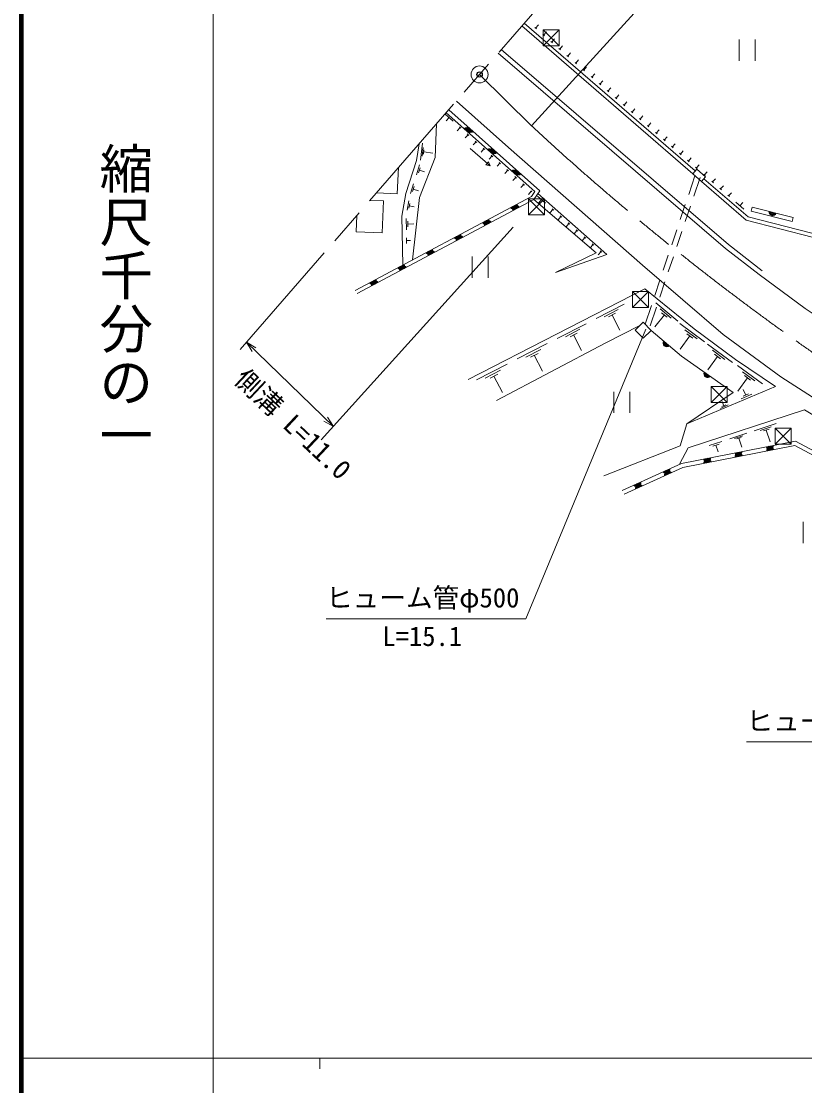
# Model space of a CAD drawing. Units: millimetres, scale not verified. Extents: x 40000 to 680000, y 20000 to 380000.
# Drawn here: x 40000 to 113476, y 202409 to 302334 of the extents above; entities that cross this region are included whole.
import ezdxf
from ezdxf.enums import TextEntityAlignment as Align

# ---------------------------------------------------------------- set-up
doc = ezdxf.new("R2010")
doc.units = ezdxf.units.MM
doc.header["$LTSCALE"] = 1000
doc.header["$PDMODE"] = 32
doc.header["$PDSIZE"] = 500
doc.linetypes.add('CHAIN', pattern=[18.5, 12, -1.5, 3.5, -1.5])
for name, color, linetype, lineweight in [('M-BGD', 7, 'Continuous', 13), ('M-BMK', 2, 'CHAIN', 13), ('M-BMK-ROW', 30, 'Continuous', 13), ('M-BMK-SRVR', 3, 'Continuous', 13), ('M-STR-HTXT', 7, 'Continuous', 13), ('M-TTL', 2, 'Continuous', 140), ('M-TTL-BAND', 7, 'Continuous', 13)]:
    doc.layers.add(name, color=color, linetype=linetype, lineweight=lineweight)
doc.layers.add('M-OTRS', color=6, linetype='Continuous')
doc.styles.add('@ＭＳ ゴシック', font='')
doc.styles.add('ＭＳ ゴシック', font='')
doc.styles.get('@ＭＳ ゴシック').set_extended_font_data('@MS Gothic')
doc.styles.get('ＭＳ ゴシック').set_extended_font_data('MS Gothic')

msp = doc.modelspace()

# ---------------------------------------------------------------- linework, layer by layer
at = {"layer": 'M-BGD'}
for p, q in [((102984, 288020), (86950, 301903)), ((103213, 288285), (87179, 302168)), ((88236, 301690), (88499, 301992)), ((88312, 301624), (88161, 301756)), ((89066, 300968), (88915, 301099)), ((88991, 301034), (89253, 301335)), ((89821, 300312), (89670, 300443)), ((89745, 300377), (90008, 300679)), ((90575, 299655), (90424, 299786)), ((90499, 299721), (90762, 300023)), ((107323, 300623), (107323, 298623)), ((108823, 300623), (108823, 298623)), ((91329, 298999), (91178, 299130)), ((91254, 299064), (91516, 299366)), ((92084, 298342), (91933, 298474)), ((92008, 298408), (92271, 298710)), ((92838, 297686), (92687, 297817)), ((92763, 297752), (93025, 298053)), ((93593, 297030), (93442, 297161)), ((93517, 297095), (93780, 297397)), ((94347, 296373), (94196, 296504)), ((94271, 296439), (94534, 296741)), ((95101, 295717), (94950, 295848)), ((95026, 295782), (95288, 296084)), ((95856, 295060), (95705, 295192)), ((95780, 295126), (96043, 295428)), ((80095, 294018), (88632, 286412)), ((96610, 294404), (96459, 294535)), ((96535, 294470), (96797, 294771)), ((97365, 293747), (97214, 293879)), ((97289, 293813), (97552, 294115)), ((79747, 293624), (80491, 292956)), ((80119, 293290), (79852, 292992)), ((88167, 286355), (79861, 293754)), ((98119, 293091), (97968, 293222)), ((98043, 293157), (98306, 293458)), ((98798, 292500), (99060, 292802)), ((81162, 292355), (80894, 292058)), ((81087, 292422), (81236, 292289)), ((98873, 292435), (98722, 292566)), ((99628, 291778), (99477, 291909)), ((99552, 291844), (99815, 292146)), ((77432, 289300), (77631, 290891)), ((81906, 291688), (81639, 291390)), ((81832, 291755), (81980, 291621)), ((82651, 291020), (82384, 290722)), ((82576, 291087), (82725, 290954)), ((100382, 291122), (100231, 291253)), ((100307, 291187), (100569, 291489)), ((101061, 290531), (101324, 290833)), ((77588, 289685), (77687, 290480)), ((77718, 289870), (77768, 290268)), ((77743, 290069), (78592, 289963)), ((82100, 290399), (83982, 288754)), ((83395, 290353), (83128, 290055)), ((83321, 290419), (83470, 290286)), ((101137, 290465), (100986, 290597)), ((101891, 289809), (101740, 289940)), ((101815, 289875), (102078, 290176)), ((77064, 287934), (77360, 288845)), ((83576, 288860), (83823, 289142)), ((83982, 288754), (83576, 288860)), ((83823, 289142), (83982, 288754)), ((84140, 289685), (83873, 289387)), ((84065, 289752), (84214, 289618)), ((84884, 289017), (84617, 288720)), ((84810, 289084), (84959, 288951)), ((102645, 289153), (102494, 289284)), ((102570, 289218), (102832, 289520)), ((103324, 288562), (103587, 288864)), ((75242, 286126), (75379, 288603)), ((77259, 288122), (77408, 288577)), ((77334, 288350), (77819, 288192)), ((85629, 288350), (85362, 288052)), ((85554, 288417), (85703, 288283)), ((102596, 286081), (103187, 287840)), ((103400, 288496), (103249, 288627)), ((104154, 287840), (104003, 287971)), ((104079, 287905), (104341, 288207)), ((76489, 286169), (76785, 287079)), ((76684, 286357), (76833, 286812)), ((86373, 287682), (86106, 287384)), ((86299, 287749), (86448, 287616)), ((87118, 287015), (86851, 286717)), ((87043, 287081), (87192, 286948)), ((103070, 285922), (103661, 287681)), ((104909, 287183), (104758, 287315)), ((104833, 287249), (105096, 287551)), ((105587, 286593), (105850, 286894)), ((73315, 286232), (75242, 286126)), ((76759, 286585), (77244, 286426)), ((87835, 286371), (87568, 286073)), ((87788, 286414), (87883, 286329)), ((88428, 285919), (89181, 285261)), ((105663, 286527), (105512, 286658)), ((106417, 285870), (106266, 286002)), ((106342, 285936), (106604, 286238)), ((72696, 285520), (73971, 285466)), ((76196, 284587), (76351, 285467)), ((76352, 284787), (76429, 285226)), ((76391, 285006), (76860, 284924)), ((88804, 285590), (88541, 285289)), ((101800, 283711), (102277, 285133)), ((102274, 283552), (102751, 284974)), ((107775, 284689), (107021, 285345)), ((107398, 285017), (107661, 285319)), ((108558, 284883), (108467, 284524)), ((108558, 284883), (112381, 283908)), ((76116, 282757), (76095, 283824)), ((89858, 284669), (89595, 284368)), ((89783, 284735), (89934, 284603)), ((90611, 284011), (90348, 283710)), ((90536, 284077), (90687, 283945)), ((108467, 284524), (112289, 283549)), ((112289, 283549), (112381, 283908)), ((76253, 283027), (76243, 283560)), ((76248, 283293), (76817, 283305)), ((91364, 283353), (91101, 283052)), ((91289, 283419), (91440, 283287)), ((76141, 281478), (76131, 282015)), ((92117, 282695), (91854, 282394)), ((92042, 282761), (92193, 282629)), ((92870, 282037), (92607, 281736)), ((92795, 282103), (92946, 281971)), ((101004, 281341), (101482, 282763)), ((101478, 281182), (101956, 282604)), ((76136, 281746), (76494, 281753)), ((93623, 281379), (93360, 281078)), ((93548, 281445), (93699, 281313)), ((82286, 280264), (82286, 278264)), ((83786, 280264), (83786, 278264)), ((94376, 280721), (94113, 280420)), ((94301, 280787), (94452, 280655)), ((100209, 278971), (100686, 280393)), ((100683, 278812), (101160, 280234)), ((99413, 276601), (99890, 278023)), ((99887, 276442), (100364, 277864)), ((99499, 275890), (101582, 274193)), ((93912, 274427), (96536, 275774)), ((94657, 274589), (95969, 275262)), ((95075, 274582), (95731, 274919)), ((98504, 273893), (99095, 275653)), ((98978, 273734), (99569, 275494)), ((99907, 275327), (100948, 274478)), ((100054, 274976), (100575, 274552)), ((90263, 272554), (92977, 273947)), ((95403, 274751), (96122, 273351)), ((100314, 274764), (99409, 273653)), ((101766, 273961), (104094, 272241)), ((91034, 272722), (92391, 273418)), ((91466, 272715), (92145, 273063)), ((91806, 272889), (92548, 271441)), ((102233, 273376), (103397, 272516)), ((102410, 273006), (102992, 272575)), ((86520, 270634), (89327, 272074)), ((102701, 272791), (101783, 271549)), ((104368, 272038), (106696, 270317)), ((87318, 270807), (88721, 271527)), ((87765, 270800), (88467, 271160)), ((88116, 270980), (88884, 269483)), ((105303, 270867), (104385, 269626)), ((104835, 271452), (105999, 270592)), ((105012, 271082), (105594, 270652)), ((82682, 268664), (85584, 270153)), ((107183, 270022), (109511, 268301)), ((83507, 268843), (84958, 269587)), ((83969, 268835), (84694, 269208)), ((84331, 269021), (85126, 267474)), ((108117, 268851), (107200, 267610)), ((107650, 269437), (108814, 268576)), ((107827, 269066), (108408, 268636)), ((95563, 267563), (95563, 265563)), ((97063, 267563), (97063, 265563)), ((108516, 267334), (107519, 266885)), ((108207, 267355), (107708, 267130)), ((107958, 267243), (107718, 267774)), ((106292, 266314), (105577, 265991)), ((106071, 266329), (105713, 266167)), ((105892, 266248), (105720, 266629)), ((108749, 263898), (110814, 264575)), ((109310, 263929), (110343, 264268)), ((109613, 263876), (110130, 264046)), ((109872, 263961), (110233, 262859)), ((104503, 262506), (105694, 262896)), ((106445, 263142), (108036, 263664)), ((106877, 263167), (107673, 263427)), ((107111, 263126), (107509, 263256)), ((107310, 263191), (107588, 262343)), ((104853, 262445), (105449, 262640)), ((105151, 262542), (105359, 261907)), ((113321, 255332), (113321, 253332))]:
    msp.add_line(p, q, dxfattribs=at)
for points in [[(84721, 299341), (106045, 281019), (109200, 278555), (113509, 275368), (117179, 272916), (121109, 270424), (125794, 267740), (129772, 265763), (136740, 262679), (143191, 260301), (148723, 258559), (153847, 257256), (157708, 256362), (163829, 255389), (170016, 254569), (179966, 254004), (189618, 254302), (196132, 255008), (202394, 255950), (207337, 256986), (210264, 257690), (215828, 259293), (223565, 261694), (230251, 264095)], [(85014, 299682), (106331, 281368), (109472, 278914)], [(80809, 294845), (85680, 290472), (98251, 279454), (105831, 272922), (111246, 268967), (117625, 264847), (122522, 262116), (125234, 260686), (130648, 258073), (136698, 255601), (143408, 253247), (150023, 251387), (154896, 250257), (161276, 248986), (166667, 248209), (173894, 247573), (181992, 247361), (189525, 247620), (197106, 248468)], [(78956, 292715), (78822, 289534), (77362, 285791), (76682, 279931)], [(75781, 279451), (75691, 284025), (76068, 286167), (77080, 289275), (77308, 290821)], [(139533, 273736), (126937, 278785), (108001, 283650), (103800, 287295)], [(139663, 274061), (127046, 279118), (108168, 283969), (104030, 287559)], [(71325, 277074), (87842, 285884), (88167, 286355)], [(88632, 286412), (88081, 285616), (71490, 276765)], [(88453, 286153), (94930, 280456), (90106, 278740), (93925, 280602), (88081, 285616)], [(73971, 285466), (73846, 282469), (71395, 282572), (71459, 284098)], [(81903, 268713), (98491, 277227), (103095, 273476), (106987, 270599), (110733, 268036), (102426, 264533)], [(98022, 273780), (94749, 272125), (84567, 266722)], [(99080, 273302), (101929, 270893), (106762, 267485)], [(106762, 267485), (102426, 264533), (101787, 262473), (94624, 259648)], [(101737, 260745), (102559, 262289), (113466, 265865), (117317, 263545), (122126, 260804), (130382, 256600), (125674, 250059), (119351, 247857), (115013, 246444)], [(96367, 258291), (101927, 260832), (112599, 262917), (126118, 255700)], [(125929, 255347), (112536, 262497), (102050, 260449), (96533, 257927)]]:
    msp.add_lwpolyline(points, dxfattribs=at)
for points in [[(102984, 288020), (103800, 287295), (104181, 287723), (103365, 288449)], [(98326, 274076), (99080, 273302), (98331, 272573), (97578, 273348)]]:
    msp.add_lwpolyline(points, close=True, dxfattribs=at)
for centre, radius, start, end in [((81738, 292010), 354, 327.09978, 129.50496), ((81738, 292010), 283, 329.32382, 127.28092), ((81738, 292010), 212, 333.07015, 123.53459), ((81738, 292010), 142, 340.78187, 115.82286), ((81738, 292010), 100, 351.09954, 105.5052), ((82160, 292251), 354, 147.09978, 309.50496), ((82160, 292251), 283, 149.32382, 307.28092), ((82160, 292251), 212, 153.07015, 303.53459), ((82160, 292251), 142, 160.78187, 295.82286), ((82160, 292251), 100, 171.09954, 285.5052), ((83978, 290014), 354, 327.09978, 129.50496), ((83978, 290014), 283, 329.32382, 127.28092), ((83978, 290014), 212, 333.07015, 123.53459), ((83978, 290014), 142, 340.78187, 115.82286), ((83978, 290014), 100, 351.09954, 105.5052), ((84400, 290255), 354, 147.09978, 309.50496), ((84400, 290255), 283, 149.32382, 307.28092), ((84400, 290255), 212, 153.07015, 303.53459), ((84400, 290255), 142, 160.78187, 295.82286), ((84400, 290255), 100, 171.09954, 285.5052), ((86218, 288018), 354, 327.09978, 129.50496), ((86218, 288018), 283, 329.32382, 127.28092), ((86218, 288018), 212, 333.07015, 123.53459), ((86218, 288018), 142, 340.78187, 115.82286), ((86218, 288018), 100, 351.09954, 105.5052), ((86640, 288260), 354, 147.09978, 309.50496), ((86640, 288260), 283, 149.32382, 307.28092), ((86640, 288260), 212, 153.07015, 303.53459), ((86640, 288260), 142, 160.78187, 295.82286), ((86640, 288260), 100, 171.09954, 285.5052), ((86175, 285057), 354, 216.87388, 19.27906), ((86175, 285057), 283, 219.09792, 17.05502), ((86175, 285057), 212, 222.84425, 13.3087), ((86428, 284673), 354, 36.87388, 199.27906), ((86175, 285057), 142, 230.55598, 5.59697), ((86175, 285057), 100, 240.87364, 355.2793), ((86428, 284673), 283, 39.09792, 197.05502), ((86428, 284673), 212, 42.84425, 193.3087), ((86428, 284673), 142, 50.55598, 185.59697), ((86428, 284673), 100, 60.87364, 175.2793), ((110483, 284448), 354, 174.48476, 336.88994), ((110483, 284448), 283, 176.7088, 334.6659), ((110483, 284448), 212, 180.45512, 330.91957), ((110483, 284448), 142, 188.16685, 323.20784), ((110483, 284448), 100, 198.48452, 312.89018), ((83528, 283645), 354, 216.87388, 19.27906), ((83528, 283645), 283, 219.09792, 17.05502), ((83528, 283645), 212, 222.84425, 13.3087), ((83781, 283261), 354, 36.87388, 199.27906), ((83528, 283645), 142, 230.55598, 5.59697), ((83528, 283645), 100, 240.87364, 355.2793), ((83781, 283261), 283, 39.09792, 197.05502), ((83781, 283261), 212, 42.84425, 193.3087), ((83781, 283261), 142, 50.55598, 185.59697), ((83781, 283261), 100, 60.87364, 175.2793), ((80881, 282233), 354, 216.87388, 19.27906), ((80881, 282233), 283, 219.09792, 17.05502), ((80881, 282233), 212, 222.84425, 13.3087), ((81134, 281849), 354, 36.87388, 199.27906), ((80881, 282233), 142, 230.55598, 5.59697), ((80881, 282233), 100, 240.87364, 355.2793), ((81134, 281849), 283, 39.09792, 197.05502), ((81134, 281849), 212, 42.84425, 193.3087), ((81134, 281849), 142, 50.55598, 185.59697), ((81134, 281849), 100, 60.87364, 175.2793), ((78234, 280821), 354, 216.87388, 19.27906), ((78234, 280821), 283, 219.09792, 17.05502), ((78234, 280821), 212, 222.84425, 13.3087), ((78487, 280437), 354, 36.87388, 199.27906), ((78234, 280821), 142, 230.55598, 5.59697), ((78234, 280821), 100, 240.87364, 355.2793), ((78487, 280437), 283, 39.09792, 197.05502), ((78487, 280437), 212, 42.84425, 193.3087), ((78487, 280437), 142, 50.55598, 185.59697), ((78487, 280437), 100, 60.87364, 175.2793), ((75587, 279409), 354, 216.87388, 19.27906), ((75587, 279409), 283, 219.09792, 17.05502), ((75587, 279409), 212, 222.84425, 13.3087), ((75841, 279025), 354, 36.87388, 199.27906), ((75587, 279409), 142, 230.55598, 5.59697), ((75587, 279409), 100, 240.87364, 355.2793), ((75841, 279025), 283, 39.09792, 197.05502), ((75841, 279025), 212, 42.84425, 193.3087), ((75841, 279025), 142, 50.55598, 185.59697), ((75841, 279025), 100, 60.87364, 175.2793), ((72940, 277997), 354, 216.87388, 19.27906), ((72940, 277997), 283, 219.09792, 17.05502), ((72940, 277997), 212, 222.84425, 13.3087), ((73194, 277613), 354, 36.87388, 199.27906), ((72940, 277997), 142, 230.55598, 5.59697), ((72940, 277997), 100, 240.87364, 355.2793), ((73194, 277613), 283, 39.09792, 197.05502), ((73194, 277613), 212, 42.84425, 193.3087), ((73194, 277613), 142, 50.55598, 185.59697), ((73194, 277613), 100, 60.87364, 175.2793), ((100539, 272139), 354, 148.58564, 310.99082), ((100539, 272139), 283, 150.80968, 308.76678), ((100539, 272139), 212, 154.556, 305.02045), ((100539, 272139), 142, 162.26773, 297.30872), ((100539, 272139), 100, 172.5854, 286.99106), ((104377, 269233), 354, 153.61026, 316.01544), ((104377, 269233), 283, 155.8343, 313.7914), ((104377, 269233), 212, 159.58063, 310.04507), ((104377, 269233), 142, 167.29236, 302.33334), ((104377, 269233), 100, 177.61002, 292.01568), ((107252, 261928), 354, 199.85249, 2.25767), ((107252, 261928), 283, 202.07653, 0.03363), ((107252, 261928), 212, 205.82286, 356.2873), ((107252, 261928), 142, 213.53459, 348.57557), ((107252, 261928), 100, 223.85225, 338.25791), ((110197, 262503), 354, 199.85249, 2.25767), ((110248, 261995), 354, 19.85249, 182.25767), ((110197, 262503), 283, 202.07653, 0.03363), ((110248, 261995), 283, 22.07653, 180.03363), ((110197, 262503), 212, 205.82286, 356.2873), ((110248, 261995), 212, 25.82286, 176.2873), ((110197, 262503), 142, 213.53459, 348.57557), ((110248, 261995), 142, 33.53459, 168.57557), ((110197, 262503), 100, 223.85225, 338.25791), ((110248, 261995), 100, 43.85225, 158.25791), ((104308, 261352), 354, 199.85249, 2.25767), ((104359, 260844), 354, 19.85249, 182.25767), ((104308, 261352), 283, 202.07653, 0.03363), ((104359, 260844), 283, 22.07653, 180.03363), ((104308, 261352), 212, 205.82286, 356.2873), ((104359, 260844), 212, 25.82286, 176.2873), ((104308, 261352), 142, 213.53459, 348.57557), ((104359, 260844), 142, 33.53459, 168.57557), ((104308, 261352), 100, 223.85225, 338.25791), ((104359, 260844), 100, 43.85225, 158.25791), ((107303, 261420), 354, 19.85249, 182.25767), ((107303, 261420), 283, 22.07653, 180.03363), ((107303, 261420), 212, 25.82286, 176.2873), ((107303, 261420), 142, 33.53459, 168.57557), ((107303, 261420), 100, 43.85225, 158.25791), ((100489, 260234), 354, 213.3573, 15.76248), ((100489, 260234), 283, 215.58134, 13.53844), ((100678, 259762), 354, 33.3573, 195.76248), ((100489, 260234), 212, 219.32767, 9.79212), ((100489, 260234), 142, 227.0394, 2.08039), ((100678, 259762), 283, 35.58134, 193.53844), ((100489, 260234), 100, 237.35706, 351.76272), ((100678, 259762), 212, 39.32767, 189.79212), ((100678, 259762), 142, 47.0394, 182.08039), ((100678, 259762), 100, 57.35706, 171.76272), ((97760, 258987), 354, 213.3573, 15.76248), ((97760, 258987), 283, 215.58134, 13.53844), ((97760, 258987), 212, 219.32767, 9.79212), ((97950, 258515), 354, 33.3573, 195.76248), ((97760, 258987), 142, 227.0394, 2.08039), ((97760, 258987), 100, 237.35706, 351.76272), ((97950, 258515), 283, 35.58134, 193.53844), ((97950, 258515), 212, 39.32767, 189.79212), ((97950, 258515), 142, 47.0394, 182.08039), ((97950, 258515), 100, 57.35706, 171.76272)]:
    msp.add_arc(centre, radius, start, end, dxfattribs=at)
at = {"layer": 'M-BMK'}
for p, q in [((60530, 271537), (104799, 322418)), ((82982, 297342), (87860, 292512))]:
    msp.add_line(p, q, dxfattribs=at)
msp.add_arc((255595, 473380), 246674, 227.1576, 235.39126, dxfattribs=at)
at = {"layer": 'M-BMK-ROW'}
for p, q in [((88935, 300038), (88935, 301538)), ((88935, 301538), (90435, 301538)), ((88935, 301538), (90435, 300038)), ((90435, 301538), (88935, 300038)), ((90435, 301538), (90435, 300038)), ((90435, 300038), (88935, 300038)), ((87570, 284165), (87570, 285665)), ((87570, 285665), (89070, 285665)), ((87570, 285665), (89070, 284165)), ((89070, 285665), (87570, 284165)), ((89070, 285665), (89070, 284165)), ((89070, 284165), (87570, 284165)), ((97338, 275452), (97338, 276952)), ((97338, 276952), (98838, 276952)), ((97338, 276952), (98838, 275452)), ((98838, 276952), (97338, 275452)), ((98838, 276952), (98838, 275452)), ((98838, 275452), (97338, 275452)), ((104712, 266548), (104712, 268048)), ((104712, 268048), (106212, 268048)), ((104712, 268048), (106212, 266548)), ((106212, 268048), (104712, 266548)), ((106212, 268048), (106212, 266548)), ((106212, 266548), (104712, 266548)), ((110693, 262633), (110693, 264133)), ((110693, 264133), (112193, 264133)), ((110693, 264133), (112193, 262633)), ((112193, 264133), (110693, 262633)), ((112193, 264133), (112193, 262633)), ((112193, 262633), (110693, 262633))]:
    msp.add_line(p, q, dxfattribs=at)
at = {"layer": 'M-BMK-SRVR'}
msp.add_line((87860, 292512), (111833, 318934), dxfattribs=at)
msp.add_circle((82981, 297341), 800, dxfattribs=at)
at = {"layer": 'M-OTRS'}
msp.add_point((82981, 297341), dxfattribs=at)
at = {"layer": 'M-STR-HTXT'}
for p, q in [((68138, 263029), (86141, 283006)), ((98573, 273429), (87330, 246252)), ((61110, 272203), (69269, 264284)), ((61110, 272203), (61654, 271328)), ((61110, 272203), (62002, 271686)), ((69269, 264284), (68726, 265160)), ((69269, 264284), (68378, 264801)), ((87330, 246252), (68580, 246252)), ((126762, 234686), (108012, 234686))]:
    msp.add_line(p, q, dxfattribs=at)
msp.add_arc((179121, 411359), 116755, 230.1087, 310.43861, dxfattribs=at)
at = {"layer": 'M-TTL'}
msp.add_line((40000, 380000), (40000, 20000), dxfattribs=at)
at = {"layer": 'M-TTL-BAND'}
for p, q in [((58000, 370000), (58000, 20000)), ((40000, 205000), (579000, 205000)), ((68000, 205000), (68000, 204000))]:
    msp.add_line(p, q, dxfattribs=at)

# ---------------------------------------------------------------- texts
at = {"layer": 'M-STR-HTXT', "style": 'ＭＳ ゴシック'}
msp.add_text('側溝 L=11.0', height=1833, rotation=316.842, dxfattribs=at).set_placement((64479, 263456), align=Align.BOTTOM_CENTER)
for p in [(68580, 246752), (108012, 235186)]:
    msp.add_text('ヒューム管φ500', height=1833, dxfattribs=at).set_placement(p, align=Align.BOTTOM_LEFT)
msp.add_text('L=15.1', height=1833, dxfattribs=at).set_placement((77603, 243137), align=Align.BOTTOM_CENTER)
at = {"layer": 'M-TTL-BAND', "style": '@ＭＳ ゴシック'}
msp.add_text('縮尺千分の一', height=3666, rotation=270, dxfattribs=at).set_placement((49777, 261030), align=Align.MIDDLE_RIGHT)

doc.saveas('drawing.dxf')
